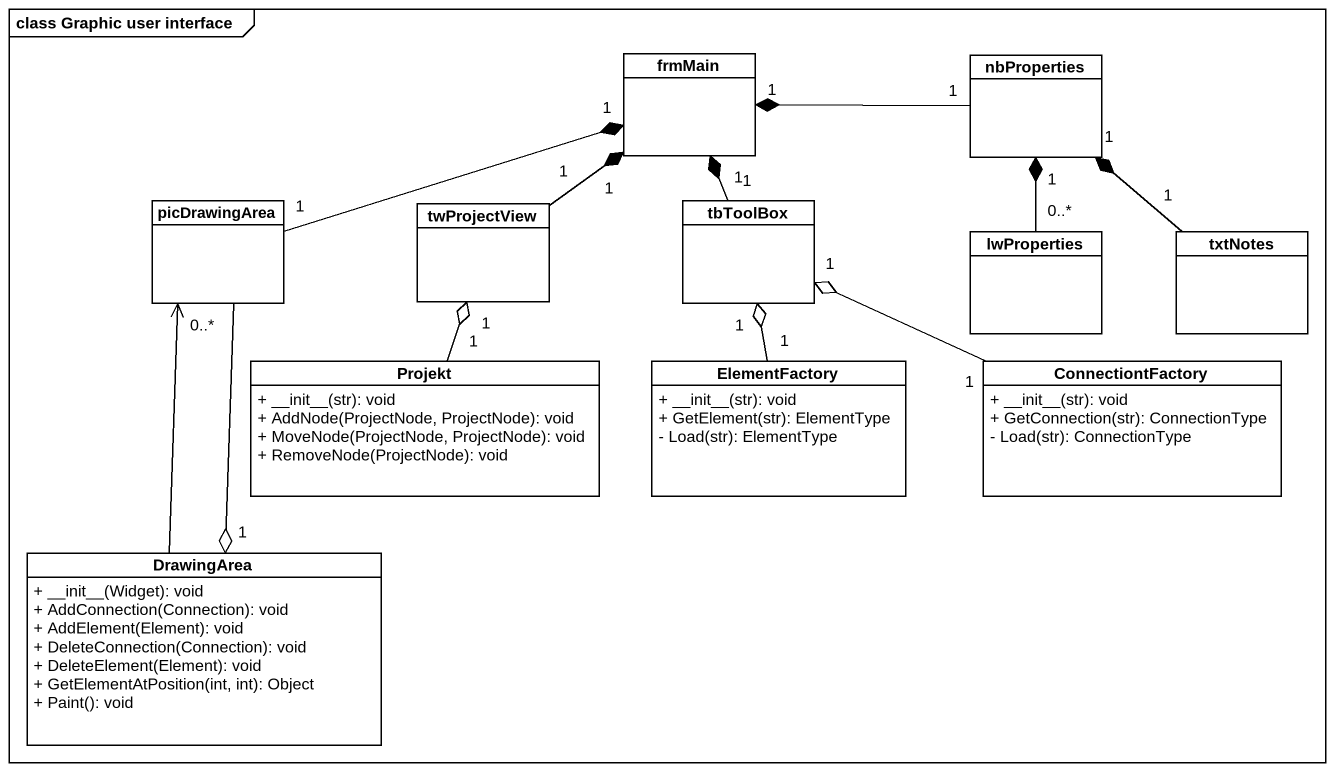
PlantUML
@startuml
mainframe class Graphic user interface
hide circle
hide empty members
skinparam classAttributeIconSize 0
class frmMain
class nbProperties
class picDrawingArea
class twProjectView
class tbToolBox
class lwProperties
class txtNotes
class Projekt {
  + ~__init~__(str): void
  + AddNode(ProjectNode, ProjectNode): void
  + MoveNode(ProjectNode, ProjectNode): void
  + RemoveNode(ProjectNode): void
}
class ElementFactory {
  + ~__init~__(str): void
  + GetElement(str): ElementType
  - Load(str): ElementType
}
class ConnectiontFactory {
  + ~__init~__(str): void
  + GetConnection(str): ConnectionType
  - Load(str): ConnectionType
}
class DrawingArea {
  + ~__init~__(Widget): void
  + AddConnection(Connection): void
  + AddElement(Element): void
  + DeleteConnection(Connection): void
  + DeleteElement(Element): void
  + GetElementAtPosition(int, int): Object
  + Paint(): void
}
nbProperties "1" -left-* "1" frmMain
picDrawingArea "1" -right-* "1" frmMain
picDrawingArea --o "1" DrawingArea
twProjectView "1" -up-* "1" frmMain
tbToolBox "1" -up-* "1" frmMain
lwProperties "0..*" -up-* "1" nbProperties
txtNotes "1" -up-* "1" nbProperties
Projekt "1" -up-o "1" twProjectView
ElementFactory "1" -up-o "1" tbToolBox
ConnectiontFactory "1" -left-o "1" tbToolBox
DrawingArea -up-> "0..*" picDrawingArea
@enduml
